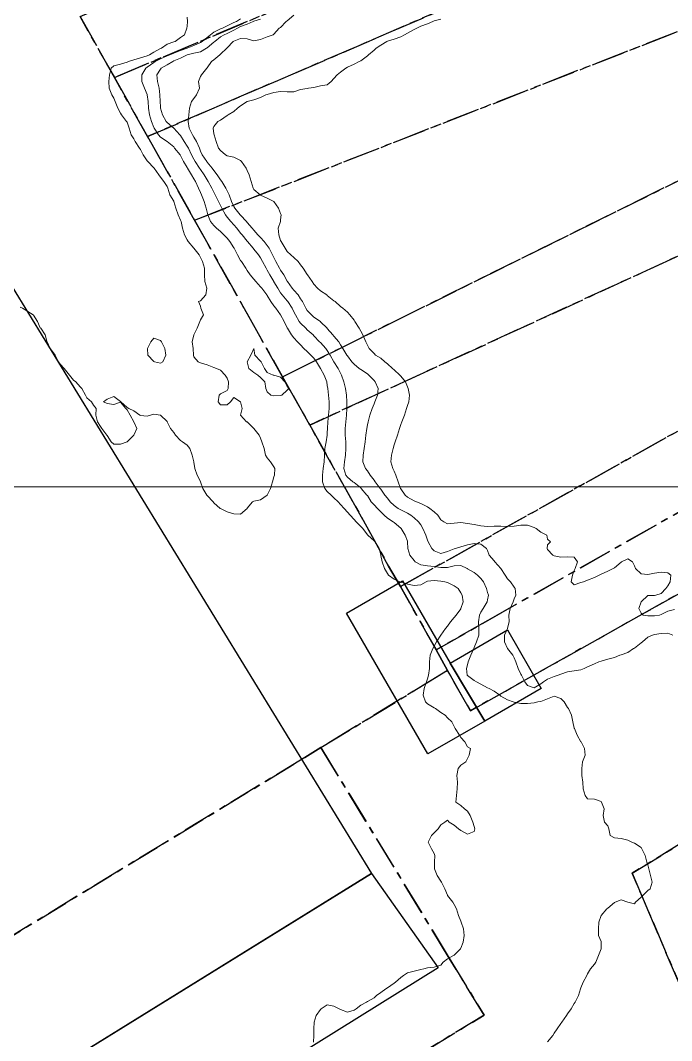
# Model space of a CAD drawing. Header units: centimetres. Extents: x 0 to 642158, y -847 to 649707.
# Drawn here: x 617175.3 to 617224, y 621345.9 to 621422.3 of the extents above; entities that cross this region are included whole.
import ezdxf

# ---------------------------------------------------------------- set-up
doc = ezdxf.new("R2010")
doc.units = ezdxf.units.CM
doc.header["$MEASUREMENT"] = 0
doc.linetypes.add('CENTERX2', pattern=[4, 2.5, -0.5, 0.5, -0.5])
doc.layers.add('MEV_grille', color=254, linetype='Continuous', lineweight=9)
doc.layers.add('WAL_topographie 0.5', color=253, linetype='Continuous', lineweight=20)
doc.layers.add('SPW_batiments', color=7, linetype='Continuous')
doc.layers.add('SPW_parcellaire cadastral', color=7, linetype='CENTERX2', lineweight=25, true_color=0xff0542)
picture_1 = doc.add_image_def('image2.png', size_in_pixel=(6614, 11023))

# ---------------------------------------------------------------- blocks, each defined once
blk = doc.blocks.new('*U114')
at = {"layer": 'MEV_grille', "transparency": 33554687}
blk.add_lwpolyline([(-1338.461, 0), (1338.461, 0)], dxfattribs=at)
blk = doc.blocks.new('*U115')
at = {"layer": 'MEV_grille', "color": 0, "linetype": 'ByBlock', "lineweight": -2, "transparency": 16777216}
blk.add_blockref('*U114', (0, -1000), dxfattribs=at)

msp = doc.modelspace()

# ---------------------------------------------------------------- linework, layer by layer
at = {"layer": 'SPW_batiments'}
for points in [[(617201.563, 621358.395), (617171.366, 621339.709), (617171.616, 621339.226), (617173.366, 621340.259), (617175.766, 621336.459), (617181.533, 621339.96), (617188.617, 621328.078), (617170.219, 621316.859), (617163.584, 621334.391), (617157.932, 621349.19), (617141.627, 621393.188), (617169.725, 621410.341), (617201.563, 621358.395)], [(617207.44, 621374.164), (617210.056, 621369.821), (617205.785, 621367.355), (617199.69, 621377.911), (617203.88, 621380.33), (617207.44, 621374.164)], [(617207.44, 621374.164), (617211.739, 621376.646), (617214.273, 621372.256), (617210.056, 621369.821), (617207.44, 621374.164)], [(617206.545, 621351.322), (617184.097, 621337.347), (617182.26, 621340.297), (617179.494, 621344.738), (617201.564, 621358.395), (617206.545, 621351.322)]]:
    msp.add_lwpolyline(points, dxfattribs=at)
at = {"layer": 'SPW_parcellaire cadastral'}
for points in [[(617203.733, 621379.897), (617206.392, 621375.154), (617207.255, 621373.616), (617197.775, 621367.833), (617196.57, 621367.098), (617159.465, 621344.465), (617140.785, 621394.676), (617136.513, 621406.936), (617135.38, 621410.293), (617132.11, 621409.755), (617130.009, 621451.1)], [(617182.3, 621418.043), (617179.728, 621422.621), (617217.363, 621438.437), (617219.704, 621439.395), (617237.471, 621447.332), (617240.46, 621448.746), (617244.058, 621444.839), (617240.588, 621443.261), (617239.59, 621442.807), (617226.597, 621436.901), (617218.037, 621433.112), (617182.3, 621418.043)], [(617184.785, 621413.621), (617182.3, 621418.043), (617218.037, 621433.112), (617226.597, 621436.901), (617239.59, 621442.807), (617240.588, 621443.261), (617244.058, 621444.839), (617246.642, 621441.967), (617242.42, 621438.632), (617226.017, 621431.387), (617184.785, 621413.621)], [(617188.309, 621407.35), (617184.785, 621413.621), (617226.017, 621431.387), (617242.42, 621438.632), (617246.642, 621441.967), (617250.721, 621437.431), (617250.354, 621437.216), (617242.396, 621430.663), (617238.78, 621427.548), (617234.674, 621425.618), (617231.904, 621424.384), (617188.309, 621407.35)], [(617194.902, 621395.617), (617188.309, 621407.35), (617231.904, 621424.384), (617234.674, 621425.618), (617238.78, 621427.548), (617242.396, 621430.663), (617250.354, 621437.216), (617250.721, 621437.431), (617256.937, 621430.521), (617255.009, 621428.928), (617248.069, 621423.051), (617244.948, 621420.427), (617194.902, 621395.617)], [(617196.935, 621391.999), (617194.902, 621395.617), (617244.948, 621420.427), (617248.069, 621423.051), (617255.009, 621428.928), (617256.937, 621430.521), (617260.755, 621426.277), (617258.672, 621424.495), (617251.9, 621418.592), (617248.873, 621415.849), (617196.935, 621391.999)], [(617204.007, 621380.05), (617203.733, 621379.897), (617202.839, 621381.426), (617200.806, 621385.11), (617196.935, 621391.999), (617248.873, 621415.849), (617251.9, 621418.592), (617258.672, 621424.495), (617260.755, 621426.277), (617267.22, 621418.642), (617266.694, 621418.215), (617254.128, 621408.017), (617242.186, 621401.426), (617237.231, 621398.692), (617204.007, 621380.05)], [(617179.728, 621422.621), (617182.3, 621418.043), (617184.785, 621413.621), (617188.309, 621407.35), (617194.902, 621395.617), (617196.935, 621391.999), (617200.806, 621385.11), (617202.839, 621381.426), (617203.733, 621379.897)], [(617269.744, 621414.654), (617261.4, 621407.417), (617247.174, 621398.285), (617210.282, 621377.361), (617206.392, 621375.154), (617203.733, 621379.897), (617204.007, 621380.05), (617237.231, 621398.692), (617242.186, 621401.426), (617254.128, 621408.017), (617266.694, 621418.215), (617267.22, 621418.642), (617269.744, 621414.654)], [(617270.604, 621413.65), (617273.671, 621410.042), (617272.219, 621409.067), (617265.019, 621403.071), (617265.134, 621402.934), (617263.159, 621401.288), (617257.455, 621397.969), (617251.99, 621394.788), (617237.297, 621386.521), (617208.971, 621370.588), (617207.255, 621373.616), (617206.392, 621375.154), (617210.282, 621377.361), (617247.174, 621398.285), (617261.4, 621407.417), (617269.744, 621414.654), (617270.604, 621413.65)], [(617224.971, 621350.404), (617224.595, 621350.173), (617221.09, 621358.417), (617269.357, 621388.019), (617274.119, 621390.981), (617273.892, 621391.325), (617281.795, 621396.537), (617284.007, 621397.997), (617289.476, 621389.91), (617224.971, 621350.404)], [(617269.357, 621388.019), (617221.09, 621358.417), (617224.595, 621350.173)], [(617213.288, 621327.341), (617205.674, 621345.152), (617209.987, 621347.784), (617207.386, 621352.054), (617197.775, 621367.833), (617207.255, 621373.616), (617208.971, 621370.588), (617237.297, 621386.521)], [(617159.465, 621344.465), (617196.57, 621367.098), (617197.775, 621367.833), (617207.386, 621352.054), (617209.987, 621347.784), (617205.674, 621345.152), (617213.288, 621327.341), (617174.805, 621303.598), (617169.362, 621317.866), (617159.465, 621344.465)]]:
    msp.add_lwpolyline(points, dxfattribs=at)
at = {"layer": 'WAL_topographie 0.5'}
for points in [[(617187.75, 621422.562), (617187.781, 621422.25), (617187.75, 621421.893), (617187.737, 621421.75), (617187.548, 621421.25), (617187.25, 621421.035), (617186.861, 621420.75), (617186.75, 621420.717), (617186.25, 621420.547), (617185.836, 621420.25), (617185.75, 621420.214), (617185.25, 621419.934), (617184.93, 621419.75), (617184.75, 621419.673), (617184.25, 621419.513), (617183.75, 621419.373), (617183.367, 621419.25), (617183.25, 621419.205), (617182.75, 621419.059), (617182.25, 621418.922), (617182.054, 621418.75), (617181.947, 621418.25), (617181.887, 621417.75), (617181.91, 621417.25), (617182.112, 621416.75), (617182.25, 621416.494), (617182.355, 621416.25), (617182.564, 621415.75), (617182.75, 621415.383), (617182.826, 621415.25), (617183.218, 621414.75), (617183.25, 621414.696), (617183.397, 621414.25), (617183.568, 621413.75), (617183.75, 621413.459), (617183.871, 621413.25), (617184.185, 621412.75), (617184.25, 621412.647), (617184.468, 621412.25), (617184.75, 621411.808), (617184.805, 621411.75), (617185.25, 621411.273), (617185.29, 621411.25), (617185.625, 621410.75), (617185.75, 621410.574), (617186.017, 621410.25), (617186.25, 621409.875), (617186.296, 621409.75), (617186.465, 621409.25), (617186.75, 621408.788), (617186.765, 621408.75), (617186.912, 621408.25), (617187.074, 621407.75), (617187.25, 621407.368), (617187.294, 621407.25), (617187.412, 621406.75), (617187.549, 621406.25), (617187.75, 621405.894), (617187.828, 621405.75), (617188.25, 621405.255), (617188.255, 621405.25), (617188.651, 621404.75), (617188.75, 621404.556), (617188.909, 621404.25), (617189.043, 621403.75), (617189.063, 621403.25), (617189.089, 621402.75), (617189.217, 621402.25), (617189.15, 621401.75), (617188.75, 621401.321), (617188.607, 621401.25), (617188.75, 621400.917), (617188.788, 621400.75), (617188.981, 621400.25), (617188.75, 621399.875), (617188.7, 621399.75), (617188.49, 621399.25), (617188.25, 621398.75), (617188.25, 621398.75), (617188.138, 621398.25), (617188.194, 621397.75), (617188.224, 621397.25), (617188.25, 621397.125), (617188.571, 621396.75), (617188.75, 621396.676), (617189.25, 621396.513), (617189.75, 621396.326), (617189.942, 621396.25), (617190.25, 621396.107), (617190.607, 621395.75), (617190.75, 621395.515), (617190.855, 621395.25), (617190.83, 621394.75), (617190.75, 621394.596), (617190.25, 621394.35), (617190.153, 621394.25), (617190.083, 621393.75), (617190.25, 621393.513), (617190.75, 621393.517), (617191, 621393.75), (617191.25, 621394.068), (617191.75, 621393.75), (617191.75, 621393.75), (617191.885, 621393.25), (617191.75, 621392.75), (617192.204, 621392.25), (617192.25, 621392.231), (617192.75, 621391.75), (617192.75, 621391.75), (617193.141, 621391.25), (617193.25, 621391.023), (617193.341, 621390.75), (617193.511, 621390.25), (617193.614, 621389.75), (617193.75, 621389.553), (617193.99, 621389.25), (617194.25, 621388.859), (617194.313, 621388.75), (617194.302, 621388.25), (617194.25, 621388.119), (617194.138, 621387.75), (617193.986, 621387.25), (617193.75, 621386.75), (617193.75, 621386.75), (617193.25, 621386.39), (617192.75, 621386.285), (617192.659, 621386.25), (617192.25, 621385.776), (617192.239, 621385.75), (617191.75, 621385.335), (617191.25, 621385.337), (617190.75, 621385.5), (617190.25, 621385.736), (617190.229, 621385.75), (617189.75, 621386.184), (617189.691, 621386.25), (617189.25, 621386.731), (617189.231, 621386.75), (617188.919, 621387.25), (617188.758, 621387.75), (617188.75, 621387.766), (617188.508, 621388.25), (617188.34, 621388.75), (617188.25, 621389.212), (617188.241, 621389.25), (617188.125, 621389.75), (617187.96, 621390.25), (617187.75, 621390.492), (617187.41, 621390.75), (617187.25, 621390.85), (617186.886, 621391.25), (617186.75, 621391.45), (617186.493, 621391.75), (617186.259, 621392.25), (617186.25, 621392.267), (617185.75, 621392.75), (617185.75, 621392.75), (617185.25, 621392.827), (617185, 621392.75), (617184.75, 621392.659), (617184.25, 621392.712), (617184.2, 621392.75), (617183.75, 621393.071), (617183.393, 621393.25), (617183.25, 621393.317), (617182.786, 621393.75), (617182.75, 621393.773), (617182.25, 621394.139), (617181.75, 621393.95), (617181.483, 621393.75), (617181.75, 621393.612), (617182.25, 621393.538), (617182.75, 621393.704), (617183.167, 621393.25), (617183.25, 621393.15), (617183.485, 621392.75), (617183.75, 621392.25), (617183.75, 621392.25), (617183.991, 621391.75), (617183.767, 621391.25), (617183.75, 621391.233), (617183.267, 621390.75), (617183.25, 621390.741), (617182.75, 621390.562), (617182.25, 621390.577), (617182.049, 621390.75), (617181.75, 621391.217), (617181.734, 621391.25), (617181.363, 621391.75), (617181.25, 621391.897), (617181.03, 621392.25), (617180.921, 621392.75), (617180.93, 621393.25), (617180.75, 621393.5), (617180.595, 621393.75), (617180.25, 621394.053), (617180.14, 621394.25), (617179.865, 621394.75), (617179.75, 621394.862), (617179.406, 621395.25), (617179.25, 621395.363), (617178.946, 621395.75), (617178.75, 621395.981), (617178.536, 621396.25), (617178.25, 621396.554), (617178.104, 621396.75), (617177.857, 621397.25), (617177.75, 621397.407), (617177.5, 621397.75), (617177.263, 621398.25), (617177.25, 621398.3), (617177.112, 621398.75), (617176.781, 621399.25), (617176.75, 621399.291), (617176.539, 621399.75), (617176.25, 621400.225), (617176.231, 621400.25), (617175.75, 621400.565), (617175.413, 621400.75), (617175.25, 621400.83)], [(617191.75, 621422.44), (617191.441, 621422.25), (617191.25, 621422.166), (617190.75, 621421.93), (617190.391, 621421.75), (617190.25, 621421.698), (617189.75, 621421.455), (617189.499, 621421.25), (617189.25, 621421.039), (617188.879, 621420.75), (617188.75, 621420.67), (617188.25, 621420.454), (617187.75, 621420.254), (617187.743, 621420.25), (617187.25, 621420.059), (617186.75, 621419.868), (617186.453, 621419.75), (617186.25, 621419.671), (617185.75, 621419.442), (617185.364, 621419.25), (617185.25, 621419.181), (617184.75, 621418.83), (617184.649, 621418.75), (617184.351, 621418.25), (617184.355, 621417.75), (617184.555, 621417.25), (617184.75, 621416.782), (617184.76, 621416.75), (617184.82, 621416.25), (617184.854, 621415.75), (617184.939, 621415.25), (617185.076, 621414.75), (617185.25, 621414.305), (617185.275, 621414.25), (617185.594, 621413.75), (617185.75, 621413.572), (617186.25, 621413.261), (617186.263, 621413.25), (617186.75, 621412.844), (617186.816, 621412.75), (617187.223, 621412.25), (617187.25, 621412.212), (617187.489, 621411.75), (617187.75, 621411.302), (617187.78, 621411.25), (617188.086, 621410.75), (617188.25, 621410.465), (617188.368, 621410.25), (617188.604, 621409.75), (617188.75, 621409.43), (617188.828, 621409.25), (617189.015, 621408.75), (617189.182, 621408.25), (617189.25, 621407.959), (617189.302, 621407.75), (617189.492, 621407.25), (617189.75, 621406.963), (617189.957, 621406.75), (617190.25, 621406.504), (617190.507, 621406.25), (617190.75, 621406.006), (617190.946, 621405.75), (617191.25, 621405.279), (617191.268, 621405.25), (617191.525, 621404.75), (617191.75, 621404.345), (617191.815, 621404.25), (617192.146, 621403.75), (617192.25, 621403.582), (617192.48, 621403.25), (617192.75, 621402.936), (617192.894, 621402.75), (617193.25, 621402.368), (617193.337, 621402.25), (617193.722, 621401.75), (617193.75, 621401.715), (617194.029, 621401.25), (617194.25, 621400.947), (617194.389, 621400.75), (617194.75, 621400.253), (617194.752, 621400.25), (617195.009, 621399.75), (617195.25, 621399.281), (617195.266, 621399.25), (617195.568, 621398.75), (617195.75, 621398.537), (617196.011, 621398.25), (617196.25, 621398.018), (617196.504, 621397.75), (617196.75, 621397.504), (617197.018, 621397.25), (617197.25, 621397.004), (617197.429, 621396.75), (617197.744, 621396.25), (617197.75, 621396.24), (617198.015, 621395.75), (617198.204, 621395.25), (617198.25, 621394.959), (617198.279, 621394.75), (617198.33, 621394.25), (617198.379, 621393.75), (617198.384, 621393.25), (617198.338, 621392.75), (617198.281, 621392.25), (617198.263, 621391.75), (617198.25, 621391.417), (617198.241, 621391.25), (617198.157, 621390.75), (617198.069, 621390.25), (617198.037, 621389.75), (617198.007, 621389.25), (617197.952, 621388.75), (617197.893, 621388.25), (617197.89, 621387.75), (617198.069, 621387.25), (617198.25, 621387.025), (617198.54, 621386.75), (617198.75, 621386.55), (617199.062, 621386.25), (617199.25, 621386.039), (617199.514, 621385.75), (617199.75, 621385.475), (617199.951, 621385.25), (617200.25, 621384.917), (617200.413, 621384.75), (617200.75, 621384.41), (617200.905, 621384.25), (617201.25, 621383.782), (617201.279, 621383.75), (617201.75, 621383.321), (617201.829, 621383.25), (617202.137, 621382.75), (617202.247, 621382.25), (617202.25, 621382.236), (617202.359, 621381.75), (617202.537, 621381.25), (617202.75, 621380.869), (617202.832, 621380.75), (617203.25, 621380.455), (617203.683, 621380.25), (617203.75, 621380.228), (617204.25, 621380.083), (617204.75, 621379.981), (617205.25, 621380.039), (617205.645, 621380.25), (617205.75, 621380.3), (617206.25, 621380.361), (617206.75, 621380.3), (617207.058, 621380.25), (617207.25, 621380.209), (617207.75, 621379.964), (617208.049, 621379.75), (617208.25, 621379.424), (617208.362, 621379.25), (617208.419, 621378.75), (617208.262, 621378.25), (617208.25, 621378.229), (617207.892, 621377.75), (617207.75, 621377.567), (617207.481, 621377.25), (617207.25, 621376.937), (617207.109, 621376.75), (617206.75, 621376.26), (617206.743, 621376.25), (617206.417, 621375.75), (617206.25, 621375.439), (617206.143, 621375.25), (617205.966, 621374.75), (617205.909, 621374.25), (617205.901, 621373.75), (617205.821, 621373.25), (617205.75, 621372.993), (617205.675, 621372.75), (617205.513, 621372.25), (617205.428, 621371.75), (617205.607, 621371.25), (617205.75, 621371.118), (617206.25, 621370.802), (617206.343, 621370.75), (617206.75, 621370.468), (617207.086, 621370.25), (617207.25, 621370.062), (617207.576, 621369.75), (617207.75, 621369.402), (617207.831, 621369.25), (617208.145, 621368.75), (617208.25, 621368.579), (617208.561, 621368.25), (617208.75, 621367.882), (617208.977, 621367.75), (617208.875, 621367.25), (617208.75, 621367), (617208.617, 621366.75), (617208.25, 621366.5), (617208.054, 621366.25), (617207.962, 621365.75), (617208.006, 621365.25), (617207.987, 621364.75), (617207.926, 621364.25), (617207.886, 621363.75), (617208.25, 621363.483), (617208.519, 621363.25), (617208.75, 621363.068), (617208.944, 621362.75), (617209.146, 621362.25), (617209.25, 621361.917), (617209.303, 621361.75), (617209.25, 621361.541), (617208.75, 621361.331), (617208.25, 621361.614), (617208.079, 621361.75), (617207.75, 621362.024), (617207.37, 621362.25), (617207.25, 621362.386), (617207.063, 621362.25), (617206.75, 621362.032), (617206.564, 621361.75), (617206.25, 621361.436), (617206.053, 621361.25), (617205.807, 621360.75), (617206.042, 621360.25), (617206.25, 621359.893), (617206.306, 621359.75), (617206.282, 621359.25), (617206.269, 621358.75), (617206.468, 621358.25), (617206.75, 621357.807), (617206.793, 621357.75), (617207.045, 621357.25), (617207.25, 621356.769), (617207.259, 621356.75), (617207.652, 621356.25), (617207.75, 621356.078), (617207.928, 621355.75), (617208.074, 621355.25), (617208.25, 621354.818), (617208.283, 621354.75), (617208.458, 621354.25), (617208.493, 621353.75), (617208.419, 621353.25), (617208.25, 621352.787), (617208.238, 621352.75), (617207.75, 621352.28), (617207.696, 621352.25), (617207.25, 621352.003), (617206.932, 621351.75), (617206.75, 621351.515), (617206.25, 621351.378), (617205.75, 621351.325), (617205.467, 621351.25), (617205.25, 621351.19), (617204.75, 621351.083), (617204.25, 621350.938), (617203.962, 621350.75), (617203.75, 621350.601), (617203.35, 621350.25), (617203.25, 621350.177), (617202.75, 621349.836), (617202.621, 621349.75), (617202.25, 621349.471), (617201.941, 621349.25), (617201.75, 621349.083), (617201.25, 621348.796), (617201.173, 621348.75), (617200.75, 621348.518), (617200.411, 621348.25), (617200.25, 621348.144), (617199.75, 621348.013), (617199.25, 621348.196), (617199.14, 621348.25), (617198.75, 621348.463), (617198.25, 621348.557), (617197.79, 621348.25), (617197.75, 621348.203), (617197.405, 621347.75), (617197.269, 621347.25), (617197.25, 621346.75), (617197.25, 621346.749), (617197.242, 621346.25), (617197.224, 621345.75)], [(617193.25, 621422.411), (617192.75, 621422.274), (617192.695, 621422.25), (617192.25, 621422.05), (617191.75, 621421.864), (617191.529, 621421.75), (617191.25, 621421.591), (617190.75, 621421.352), (617190.523, 621421.25), (617190.25, 621421.085), (617189.817, 621420.75), (617189.75, 621420.685), (617189.25, 621420.276), (617189.207, 621420.25), (617188.75, 621419.981), (617188.25, 621419.86), (617187.75, 621419.751), (617187.749, 621419.75), (617187.25, 621419.492), (617186.75, 621419.284), (617186.669, 621419.25), (617186.25, 621418.994), (617185.812, 621418.75), (617185.75, 621418.667), (617185.49, 621418.25), (617185.541, 621417.75), (617185.654, 621417.25), (617185.718, 621416.75), (617185.725, 621416.25), (617185.75, 621415.839), (617185.757, 621415.75), (617185.9, 621415.25), (617186.177, 621414.75), (617186.25, 621414.67), (617186.75, 621414.25), (617186.75, 621414.25), (617187.208, 621413.75), (617187.25, 621413.694), (617187.541, 621413.25), (617187.75, 621412.91), (617187.841, 621412.75), (617188.081, 621412.25), (617188.25, 621411.922), (617188.342, 621411.75), (617188.683, 621411.25), (617188.75, 621411.148), (617189.022, 621410.75), (617189.25, 621410.381), (617189.335, 621410.25), (617189.613, 621409.75), (617189.75, 621409.458), (617189.851, 621409.25), (617190.09, 621408.75), (617190.25, 621408.443), (617190.344, 621408.25), (617190.629, 621407.75), (617190.75, 621407.592), (617191.032, 621407.25), (617191.25, 621407.001), (617191.461, 621406.75), (617191.75, 621406.386), (617191.862, 621406.25), (617192.25, 621405.77), (617192.268, 621405.75), (617192.7, 621405.25), (617192.75, 621405.193), (617193.102, 621404.75), (617193.25, 621404.536), (617193.405, 621404.25), (617193.666, 621403.75), (617193.75, 621403.6), (617193.934, 621403.25), (617194.236, 621402.75), (617194.25, 621402.728), (617194.534, 621402.25), (617194.75, 621401.917), (617194.872, 621401.75), (617195.25, 621401.313), (617195.304, 621401.25), (617195.624, 621400.75), (617195.75, 621400.497), (617195.869, 621400.25), (617196.154, 621399.75), (617196.25, 621399.626), (617196.641, 621399.25), (617196.75, 621399.149), (617197.192, 621398.75), (617197.25, 621398.69), (617197.675, 621398.25), (617197.75, 621398.18), (617198.149, 621397.75), (617198.25, 621397.6), (617198.453, 621397.25), (617198.749, 621396.75), (617198.75, 621396.748), (617199.064, 621396.25), (617199.25, 621395.883), (617199.321, 621395.75), (617199.495, 621395.25), (617199.621, 621394.75), (617199.692, 621394.25), (617199.705, 621393.75), (617199.702, 621393.25), (617199.688, 621392.75), (617199.649, 621392.25), (617199.598, 621391.75), (617199.586, 621391.25), (617199.625, 621390.75), (617199.644, 621390.25), (617199.604, 621389.75), (617199.533, 621389.25), (617199.489, 621388.75), (617199.625, 621388.25), (617199.75, 621388.104), (617200.172, 621387.75), (617200.25, 621387.693), (617200.75, 621387.288), (617200.785, 621387.25), (617201.221, 621386.75), (617201.25, 621386.713), (617201.546, 621386.25), (617201.75, 621386.022), (617202, 621385.75), (617202.25, 621385.503), (617202.503, 621385.25), (617202.75, 621385.031), (617203.195, 621384.75), (617203.25, 621384.71), (617203.75, 621384.283), (617203.781, 621384.25), (617204.093, 621383.75), (617204.25, 621383.298), (617204.266, 621383.25), (617204.28, 621382.75), (617204.426, 621382.25), (617204.75, 621381.854), (617204.838, 621381.75), (617205.25, 621381.528), (617205.75, 621381.45), (617206.25, 621381.39), (617206.75, 621381.324), (617207.25, 621381.334), (617207.75, 621381.441), (617208.25, 621381.47), (617208.713, 621381.25), (617208.75, 621381.236), (617209.25, 621380.961), (617209.51, 621380.75), (617209.75, 621380.5), (617209.945, 621380.25), (617210.185, 621379.75), (617210.25, 621379.463), (617210.324, 621379.25), (617210.25, 621378.905), (617210.218, 621378.75), (617209.913, 621378.25), (617209.75, 621377.986), (617209.644, 621377.75), (617209.565, 621377.25), (617209.611, 621376.75), (617209.601, 621376.25), (617209.428, 621375.75), (617209.25, 621375.329), (617209.217, 621375.25), (617209.008, 621374.75), (617208.808, 621374.25), (617208.75, 621374.036), (617208.665, 621373.75), (617208.735, 621373.25), (617208.75, 621373.232), (617209.25, 621372.854), (617209.431, 621372.75), (617209.75, 621372.577), (617210.25, 621372.309), (617210.364, 621372.25), (617210.75, 621372.048), (617211.167, 621371.75), (617211.25, 621371.692), (617211.75, 621371.403), (617212.17, 621371.25), (617212.25, 621371.228), (617212.75, 621371.123), (617213.25, 621371.135), (617213.75, 621371.19), (617214.023, 621371.25), (617214.25, 621371.29), (617214.75, 621371.483), (617215.25, 621371.682), (617215.75, 621371.503), (617215.994, 621371.25), (617216.25, 621370.839), (617216.307, 621370.75), (617216.551, 621370.25), (617216.648, 621369.75), (617216.75, 621369.278), (617216.757, 621369.25), (617216.969, 621368.75), (617217.25, 621368.265), (617217.258, 621368.25), (617217.52, 621367.75), (617217.558, 621367.25), (617217.361, 621366.75), (617217.304, 621366.25), (617217.325, 621365.75), (617217.382, 621365.25), (617217.412, 621364.75), (617217.574, 621364.25), (617217.75, 621364), (617218.25, 621363.964), (617218.75, 621363.788), (617218.779, 621363.75), (617218.984, 621363.25), (617218.911, 621362.75), (617219.023, 621362.25), (617219.25, 621361.956), (617219.335, 621361.75), (617219.445, 621361.25), (617219.75, 621361.078), (617220.25, 621361.019), (617220.75, 621360.904), (617221.058, 621360.75), (617221.25, 621360.673), (617221.75, 621360.335), (617221.817, 621360.25), (617222.052, 621359.75), (617222.188, 621359.25), (617222.25, 621359.042), (617222.329, 621358.75), (617222.466, 621358.25), (617222.586, 621357.75), (617222.44, 621357.25), (617222.25, 621357.123), (617221.882, 621356.75), (617221.75, 621356.615), (617221.328, 621356.25), (617221.25, 621356.115), (617220.75, 621356.25), (617220.75, 621356.25), (617220.25, 621356.41), (617219.806, 621356.25), (617219.75, 621356.212), (617219.25, 621355.783), (617219.197, 621355.75), (617218.75, 621355.25), (617218.75, 621355.25), (617218.599, 621354.75), (617218.55, 621354.25), (617218.554, 621353.75), (617218.75, 621353.3), (617218.763, 621353.25), (617218.75, 621352.75), (617218.75, 621352.75), (617218.558, 621352.25), (617218.358, 621351.75), (617218.25, 621351.59), (617217.957, 621351.25), (617217.75, 621350.875), (617217.687, 621350.75), (617217.401, 621350.25), (617217.25, 621349.833), (617217.221, 621349.75), (617217.069, 621349.25), (617216.808, 621348.75), (617216.75, 621348.646), (617216.518, 621348.25), (617216.25, 621347.871), (617216.155, 621347.75), (617215.811, 621347.25), (617215.75, 621347.163), (617215.471, 621346.75), (617215.25, 621346.424), (617215.139, 621346.25), (617214.75, 621345.783)], [(617195.75, 621422.717), (617195.25, 621422.306), (617195.166, 621422.25), (617194.75, 621421.8), (617194.642, 621421.75), (617194.25, 621421.292), (617194.186, 621421.25), (617193.75, 621421.086), (617193.25, 621420.895), (617192.75, 621420.794), (617192.25, 621420.955), (617191.75, 621420.973), (617191.25, 621420.772), (617191.203, 621420.75), (617190.75, 621420.268), (617190.731, 621420.25), (617190.25, 621419.797), (617190.191, 621419.75), (617189.75, 621419.38), (617189.575, 621419.25), (617189.25, 621418.78), (617189.214, 621418.75), (617188.816, 621418.25), (617188.75, 621418.131), (617188.612, 621417.75), (617188.678, 621417.25), (617188.446, 621416.75), (617188.25, 621416.466), (617188.081, 621416.25), (617187.932, 621415.75), (617187.871, 621415.25), (617187.821, 621414.75), (617187.915, 621414.25), (617188.149, 621413.75), (617188.25, 621413.585), (617188.449, 621413.25), (617188.666, 621412.75), (617188.75, 621412.538), (617188.879, 621412.25), (617189.214, 621411.75), (617189.25, 621411.703), (617189.622, 621411.25), (617189.75, 621411.067), (617189.994, 621410.75), (617190.25, 621410.371), (617190.352, 621410.25), (617190.658, 621409.75), (617190.75, 621409.555), (617190.891, 621409.25), (617191.083, 621408.75), (617191.25, 621408.37), (617191.314, 621408.25), (617191.728, 621407.75), (617191.75, 621407.727), (617192.191, 621407.25), (617192.25, 621407.18), (617192.618, 621406.75), (617192.75, 621406.595), (617193.058, 621406.25), (617193.25, 621406.049), (617193.519, 621405.75), (617193.75, 621405.454), (617193.883, 621405.25), (617194.152, 621404.75), (617194.25, 621404.547), (617194.401, 621404.25), (617194.668, 621403.75), (617194.75, 621403.61), (617194.99, 621403.25), (617195.25, 621402.784), (617195.272, 621402.75), (617195.621, 621402.25), (617195.75, 621402.102), (617196.06, 621401.75), (617196.25, 621401.468), (617196.391, 621401.25), (617196.652, 621400.75), (617196.75, 621400.59), (617197.062, 621400.25), (617197.25, 621400.098), (617197.745, 621399.75), (617197.75, 621399.746), (617198.246, 621399.25), (617198.25, 621399.245), (617198.675, 621398.75), (617198.75, 621398.666), (617199.105, 621398.25), (617199.25, 621398.019), (617199.411, 621397.75), (617199.71, 621397.25), (617199.75, 621397.191), (617200.089, 621396.75), (617200.25, 621396.553), (617200.625, 621396.25), (617200.75, 621396.155), (617201.25, 621395.829), (617201.354, 621395.75), (617201.75, 621395.339), (617201.831, 621395.25), (617202.059, 621394.75), (617202.015, 621394.25), (617201.817, 621393.75), (617201.75, 621393.591), (617201.614, 621393.25), (617201.442, 621392.75), (617201.303, 621392.25), (617201.25, 621392.006), (617201.205, 621391.75), (617201.132, 621391.25), (617201.083, 621390.75), (617201.017, 621390.25), (617200.926, 621389.75), (617200.922, 621389.25), (617201.121, 621388.75), (617201.25, 621388.57), (617201.467, 621388.25), (617201.75, 621387.862), (617201.837, 621387.75), (617202.213, 621387.25), (617202.25, 621387.197), (617202.567, 621386.75), (617202.75, 621386.515), (617202.969, 621386.25), (617203.25, 621385.973), (617203.569, 621385.75), (617203.75, 621385.643), (617204.25, 621385.392), (617204.5, 621385.25), (617204.75, 621385.054), (617205.077, 621384.75), (617205.25, 621384.517), (617205.417, 621384.25), (617205.627, 621383.75), (617205.75, 621383.381), (617205.807, 621383.25), (617206.091, 621382.75), (617206.25, 621382.565), (617206.75, 621382.387), (617207.25, 621382.516), (617207.75, 621382.716), (617207.847, 621382.75), (617208.25, 621382.886), (617208.75, 621383.036), (617209.25, 621383.126), (617209.75, 621383.082), (617210.183, 621382.75), (617210.25, 621382.596), (617210.383, 621382.25), (617210.75, 621381.817), (617210.806, 621381.75), (617211.25, 621381.253), (617211.253, 621381.25), (617211.582, 621380.75), (617211.75, 621380.488), (617211.978, 621380.25), (617212.25, 621379.853), (617212.314, 621379.75), (617212.37, 621379.25), (617212.25, 621378.986), (617212.171, 621378.75), (617211.953, 621378.25), (617211.851, 621377.75), (617211.864, 621377.25), (617211.75, 621376.769), (617211.745, 621376.75), (617211.522, 621376.25), (617211.532, 621375.75), (617211.75, 621375.257), (617211.755, 621375.25), (617212.157, 621374.75), (617212.25, 621374.565), (617212.367, 621374.25), (617212.556, 621373.75), (617212.75, 621373.334), (617212.794, 621373.25), (617213.05, 621372.75), (617213.25, 621372.471), (617213.75, 621372.304), (617214.25, 621372.612), (617214.446, 621372.75), (617214.75, 621372.955), (617215.25, 621373.16), (617215.533, 621373.25), (617215.75, 621373.336), (617216.25, 621373.506), (617216.75, 621373.578), (617217.25, 621373.651), (617217.479, 621373.75), (617217.75, 621373.876), (617218.25, 621374.115), (617218.597, 621374.25), (617218.75, 621374.318), (617219.25, 621374.459), (617219.75, 621374.592), (617220.152, 621374.75), (617220.25, 621374.782), (617220.75, 621374.96), (617221.182, 621375.25), (617221.25, 621375.291), (617221.75, 621375.671), (617221.849, 621375.75), (617222.25, 621376.098), (617222.595, 621376.25), (617222.75, 621376.298), (617223.25, 621376.372), (617223.75, 621376.399), (617224.123, 621376.25)], [(617206.75, 621422.427), (617206.25, 621422.286), (617206.142, 621422.25), (617205.75, 621422.071), (617205.25, 621421.891), (617204.945, 621421.75), (617204.75, 621421.636), (617204.25, 621421.362), (617204.032, 621421.25), (617203.75, 621421.087), (617203.25, 621420.912), (617202.75, 621420.773), (617202.702, 621420.75), (617202.25, 621420.465), (617201.903, 621420.25), (617201.75, 621420.104), (617201.324, 621419.75), (617201.25, 621419.663), (617200.75, 621419.288), (617200.637, 621419.25), (617200.25, 621419.05), (617199.75, 621418.818), (617199.631, 621418.75), (617199.25, 621418.454), (617198.988, 621418.25), (617198.75, 621417.964), (617198.536, 621417.75), (617198.25, 621417.506), (617197.75, 621417.429), (617197.25, 621417.307), (617196.833, 621417.25), (617196.75, 621417.23), (617196.25, 621417.141), (617195.75, 621416.975), (617195.25, 621416.961), (617194.75, 621417.002), (617194.25, 621416.935), (617193.75, 621416.784), (617193.652, 621416.75), (617193.25, 621416.539), (617192.75, 621416.38), (617192.25, 621416.256), (617192.238, 621416.25), (617191.75, 621415.915), (617191.521, 621415.75), (617191.25, 621415.489), (617190.812, 621415.25), (617190.75, 621415.208), (617190.25, 621414.856), (617190.059, 621414.75), (617189.75, 621414.364), (617189.696, 621414.25), (617189.75, 621413.833), (617189.769, 621413.75), (617189.923, 621413.25), (617190.089, 621412.75), (617190.25, 621412.57), (617190.632, 621412.25), (617190.75, 621412.18), (617191.25, 621412.072), (617191.75, 621411.825), (617191.821, 621411.75), (617192.178, 621411.25), (617192.25, 621411.068), (617192.401, 621410.75), (617192.542, 621410.25), (617192.699, 621409.75), (617192.75, 621409.648), (617193.211, 621409.25), (617193.25, 621409.23), (617193.75, 621409.011), (617194.25, 621408.756), (617194.256, 621408.75), (617194.587, 621408.25), (617194.75, 621407.855), (617194.788, 621407.75), (617194.75, 621407.375), (617194.734, 621407.25), (617194.559, 621406.75), (617194.612, 621406.25), (617194.75, 621405.842), (617194.786, 621405.75), (617195.096, 621405.25), (617195.25, 621405.008), (617195.522, 621404.75), (617195.75, 621404.549), (617196.074, 621404.25), (617196.25, 621404.003), (617196.43, 621403.75), (617196.75, 621403.273), (617196.769, 621403.25), (617197.112, 621402.75), (617197.25, 621402.547), (617197.519, 621402.25), (617197.75, 621402.05), (617198.205, 621401.75), (617198.25, 621401.715), (617198.75, 621401.312), (617198.832, 621401.25), (617199.25, 621400.895), (617199.413, 621400.75), (617199.75, 621400.452), (617199.947, 621400.25), (617200.25, 621399.864), (617200.322, 621399.75), (617200.638, 621399.25), (617200.75, 621399.039), (617200.913, 621398.75), (617201.126, 621398.25), (617201.25, 621397.981), (617201.377, 621397.75), (617201.75, 621397.357), (617201.869, 621397.25), (617202.25, 621397.008), (617202.549, 621396.75), (617202.75, 621396.593), (617203.132, 621396.25), (617203.25, 621396.138), (617203.671, 621395.75), (617203.75, 621395.66), (617204.094, 621395.25), (617204.25, 621394.871), (617204.303, 621394.75), (617204.416, 621394.25), (617204.364, 621393.75), (617204.25, 621393.454), (617204.183, 621393.25), (617204.022, 621392.75), (617203.835, 621392.25), (617203.75, 621392.045), (617203.649, 621391.75), (617203.51, 621391.25), (617203.343, 621390.75), (617203.25, 621390.509), (617203.176, 621390.25), (617203.06, 621389.75), (617203.02, 621389.25), (617203.151, 621388.75), (617203.25, 621388.542), (617203.39, 621388.25), (617203.56, 621387.75), (617203.734, 621387.25), (617203.75, 621387.226), (617204.071, 621386.75), (617204.25, 621386.602), (617204.75, 621386.319), (617204.924, 621386.25), (617205.25, 621386.128), (617205.75, 621385.875), (617205.94, 621385.75), (617206.25, 621385.486), (617206.522, 621385.25), (617206.75, 621384.909), (617206.983, 621384.75), (617207.25, 621384.608), (617207.75, 621384.649), (617208.25, 621384.691), (617208.75, 621384.633), (617209.25, 621384.546), (617209.75, 621384.453), (617210.25, 621384.387), (617210.75, 621384.424), (617211.25, 621384.424), (617211.75, 621384.389), (617212.25, 621384.411), (617212.75, 621384.506), (617213.25, 621384.5), (617213.75, 621384.319), (617213.893, 621384.25), (617214.25, 621383.965), (617214.688, 621383.75), (617214.75, 621383.459), (617214.977, 621383.25), (617214.75, 621383.023), (617214.719, 621382.75), (617214.75, 621382.667), (617215.145, 621382.25), (617215.25, 621382.189), (617215.75, 621382.094), (617216.25, 621382.117), (617216.75, 621382.096), (617216.979, 621381.75), (617216.815, 621381.25), (617216.75, 621381.105), (617216.611, 621380.75), (617216.522, 621380.25), (617216.75, 621380.027), (617217.25, 621380.192), (617217.438, 621380.25), (617217.75, 621380.37), (617218.25, 621380.583), (617218.602, 621380.75), (617218.75, 621380.831), (617219.25, 621381.058), (617219.652, 621381.25), (617219.75, 621381.313), (617220.25, 621381.736), (617220.276, 621381.75), (617220.75, 621381.975), (617221.096, 621381.75), (617221.25, 621381.442), (617221.343, 621381.25), (617221.75, 621380.843), (617222.25, 621380.81), (617222.75, 621380.91), (617223.25, 621380.983), (617223.75, 621380.934), (617223.975, 621380.75), (617223.925, 621380.25), (617223.75, 621379.947), (617223.606, 621379.75), (617223.25, 621379.369), (617222.865, 621379.25), (617222.75, 621379.215), (617222.25, 621379.221), (617221.75, 621378.75), (617221.75, 621378.75), (617221.583, 621378.25), (617221.75, 621377.898), (617221.904, 621377.75), (617222.25, 621377.696), (617222.75, 621377.696), (617223.129, 621377.75), (617223.25, 621377.794), (617223.75, 621378.053), (617224.25, 621378.188)], [(617185.75, 621396.646), (617185.929, 621396.75), (617186.164, 621397.25), (617186.089, 621397.75), (617185.829, 621398.25), (617185.75, 621398.344), (617185.25, 621398.5), (617185.029, 621398.25), (617184.786, 621397.75), (617184.814, 621397.25), (617185.25, 621396.762), (617185.296, 621396.75), (617185.75, 621396.646)], [(617194.845, 621394.25), (617194.75, 621394.21), (617194.25, 621394.196), (617194.023, 621394.25), (617193.75, 621394.5), (617193.639, 621394.75), (617193.575, 621395.25), (617193.25, 621395.575), (617193.056, 621395.75), (617192.75, 621395.94), (617192.375, 621396.25), (617192.25, 621396.75), (617192.25, 621396.75), (617192.25, 621396.75), (617192.528, 621397.25), (617192.75, 621397.75), (617192.75, 621397.75), (617192.75, 621397.75), (617192.827, 621397.25), (617193.25, 621396.801), (617193.285, 621396.75), (617193.556, 621396.25), (617193.75, 621395.932), (617194.194, 621395.75), (617194.25, 621395.735), (617194.75, 621395.594), (617195.08, 621395.25), (617195.25, 621394.902), (617195.359, 621394.75), (617195.25, 621394.604), (617194.845, 621394.25)]]:
    msp.add_lwpolyline(points, dxfattribs=at)

# ---------------------------------------------------------------- block references
at = {"layer": 'MEV_grille', "transparency": 33554687}
msp.add_blockref('*U115', (616669.481, 622387.381), dxfattribs=at)

# ---------------------------------------------------------------- pictures from other files: only their frames are drawn
image = msp.add_image(picture_1, insert=(616830.845, 620745.783), size_in_units=(429.466, 715.756), dxfattribs=dict(brightness=75))
image.dxf.flags = 7

doc.saveas('drawing.dxf')
